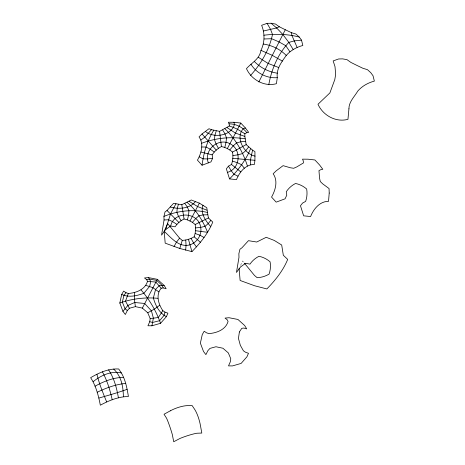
<?xml version="1.0" encoding="UTF-8"?>
<svg xmlns="http://www.w3.org/2000/svg" width="465" height="465" viewBox="0 0 465 465"><rect width="100%" height="100%" fill="white"/><g stroke="black" fill="none" stroke-linecap="round" stroke-linejoin="round"><path stroke-width="0.35" stroke-dasharray="2.33 1.74" d="M240.55 265.405L242.573 260.935L243.951 262.615"/><path stroke-width="0.7" d="M277.28 77.638C276.152 68.948 281.511 62.112 286.248 55.457C290.515 50.464 296.531 47.168 302.825 45.477L301.512 40.141L299.268 37.072L295.909 34.044L291.357 32.649L285.289 29.737L279.296 26.749L275.513 24.052L271.101 23.25L267.073 23.349L261.632 25.308C264.957 33.311 264.812 42.542 260.964 50.36C259.737 58.933 251.664 62.746 246.462 68.634C251.408 79.771 264.428 87.048 276.425 83.694L277.28 77.638C267.044 78.672 256.122 73.022 250.92 64.164M134.368 292.549L134.368 299.181L135.385 306.627L142.348 308.109L147.76 312.788L150.207 318.618L149.747 321.699L147.946 325.762L151.927 325.791L160.553 323.297L166.365 316.694L167.917 313.172L164.953 312.108L162.831 310.655C158.449 304.238 155.519 294.74 161.21 288.219L163.203 287.911L166.15 288.759L164.099 285.394L157.368 279.331L148.44 277.599L144.487 277.971L146.708 279.697L147.51 281.395C145.103 289.573 136.129 292.915 128.34 293.479L126.038 292.729L123.638 291.113L121.708 294.45L119.813 303.011L122.934 311.352L125.329 314.497L127.329 310.533L129.415 308.266L135.385 306.627M254.925 160.309L254.942 151.637L252.565 150.131L246.177 144.615L244.852 136.437L244.846 133.711L237.406 129.2L233.599 127.503L229.361 125.998L219.567 131.363L211.494 129.677L208.971 128.741L202.025 133.961L199.032 136.879C204.077 143.813 201.328 153.357 197.439 160.175L202.054 165.226L210.953 161.896L212.65 158.28L212.156 154.828C214.458 151.334 217.69 148.445 221.421 146.545C225.519 147.393 229.396 149.329 232.547 152.084C233.261 156.211 232.901 160.524 231.518 164.47L228.455 166.156L226.362 168.836L229.536 178.915L236.487 179.618C239.382 172.201 245.712 164.267 254.407 164.459L254.925 160.309L232.773 158.338M195.416 230.692L195.608 227.931L195.172 224.514C192.045 221.729 188.162 219.788 184.053 218.974C180.455 220.765 177.293 223.479 175.049 226.815L170.684 225.984L165.61 229.64L161.547 235.139L164.058 219.974L163.942 216.399L165.017 211.947L167.011 210.488L173.538 203.362L181.792 204.705L191.289 199.991L199.369 203.129L206.774 207.704L208.396 217.951L212.767 222.078C208.157 233.36 200.398 242.992 191.929 251.623L179.786 248.473L165.191 243.154L164.18 231.279L167.65 223.619L179.577 238.15L182.268 240.388C186.436 240.19 190.569 238.964 194.149 236.813L195.149 233.465L195.416 230.692L207.628 232.314C202.967 221.02 196.55 210.133 186.988 202.31M185.663 250.124L186.052 245.398L185.75 240.062M202.054 165.226C203.676 152.939 207.105 140.709 213.848 130.2M151.927 325.791L153.374 318.147L151.433 310.829L144.638 303.465L134.716 302.5L127.887 305.453L122.934 311.352M268.782 84.717C271.543 69.204 277.971 53.963 288.829 42.379L294.537 40.879L301.512 40.141M164.953 312.108L164.267 315.119L159.64 320.67L152.59 322.478L149.747 321.699M252.565 150.131L250.466 159.896L250.606 164.79M187.436 219.84L188.581 215.022L188.941 210.779L187.314 207.012L184.838 203.449M224.798 147.428L226.031 142.4L226.496 137.913L224.99 133.879L222.665 129.997M165.61 229.64L170.545 213.848L175.962 203.746M203.019 205.17C199.991 212.982 205.646 221.003 210.732 226.536M178.432 204.286L177.235 208.32L176.863 212.348L178.508 216.335L181.03 220.672M179.786 248.473L182.268 240.388M216.266 130.857L214.911 135.234L214.417 139.535L215.952 143.755L218.393 148.289M128.34 293.479L125.486 301.14L129.415 308.266M170.684 225.984C174.015 210.657 198.596 211.738 200.694 227.385C202.205 234.848 197.02 242.399 190.034 244.834C179.066 247.932 171.254 237.766 164.18 231.279M250.658 148.533C245.95 160.076 238.26 170.114 229.536 178.915M258.842 81.939L285.289 29.737M142.348 308.109L157.368 279.331M227.309 148.643L240.794 123.062L245.386 127.974L248.688 132.362L246.874 132.676L244.846 133.711M189.953 221.044L199.369 203.129M174.015 246.526L176.334 242.393L179.577 238.15M162.831 310.655L158.35 317.508L150.207 318.618M248.618 146.969L245.793 150.614L242.538 153.543L238.138 154.804L232.971 155.548M210.79 220.398L208.117 223.7L204.984 226.356L200.694 227.385L195.608 227.931M126.038 292.729L124.05 295.089L122.318 302.087L125.044 308.76L127.329 310.533M229.797 149.922L233.151 145.946L236.557 142.924L240.806 141.755L245.45 141.343M195.55 201.45C189.859 208.785 178.589 209.471 170.26 207.006M211.494 129.677L204.827 137.163L200.88 140.023M192.44 222.328L195.707 218.573L199.003 215.789L203.129 214.888L207.623 214.795M250.571 75.423C261.045 63.839 269.322 49.813 272.502 34.422L270.45 29.161L267.073 23.349M159.78 305.209L154.316 309.12L147.76 312.788M93.169 381.649C101.074 375.296 111.025 370.75 121.348 372.924C125.567 380.097 127.055 388.397 128.41 396.5C118.499 396.61 108.932 400.534 100.33 405.195C98.499 395.68 96.011 385.88 90.646 377.69C99.138 372.657 108.63 368.402 118.726 368.995L121.348 372.924M232.547 152.084L246.177 144.615M95.029 386.2C103.811 381.358 113.466 377.481 123.614 377.342M195.172 224.514L208.396 217.951M97.173 392.286C106.09 387.897 115.826 384.352 125.759 383.427M227.478 172.405C240.411 168.621 241.998 149.492 229.861 143.633C217.876 137.471 203.554 150.271 208.332 162.866M263.475 30.998L276.646 27.958L279.291 26.749M245.386 127.974L243.137 128.857C234.959 137.936 244.276 154.049 255.099 156.135M163.942 216.399C177.508 210.761 192.94 209.012 207.309 212.429M119.813 303.011C131.932 298.687 145.086 297.152 157.885 298.315M201.688 143.261C215.446 138.024 230.663 136.402 245.2 138.837M98.935 398.04C108.403 395.314 117.872 392.716 127.119 389.31M146.708 279.697L149.445 279.076L156.722 280.395L162.111 285.382L163.203 287.911M212.65 158.28L207.541 158.92L203.06 158.85L199.258 156.874M263.847 35.224C275.64 33.765 287.736 33.986 299.268 37.072M164.058 219.974L168.481 219.765L172.573 221.584L176.863 224.357M264.12 38.984L271.647 38.717L278.901 41.856L285.731 45.663L289.898 51.725M201.734 147.01L206.03 147.027L210.017 149.062L214.226 152.014M164.099 285.394L159.233 285.696L155.63 289.317L153.357 297.966C155.49 305.528 159.21 312.922 166.365 316.694M240.794 123.062L233.953 122.283L228.362 122.243L229.094 123.824L229.361 125.998M147.51 281.395L155.781 282.04L161.21 288.219M229.094 123.824C236.121 123.893 242.614 127.079 246.874 132.676M263.254 44.03C271.903 45.245 280.133 49.18 286.248 55.457M277.413 73.191C268.636 71.947 260.522 67.785 254.32 61.461M200.88 152.032L212.156 154.828M145.772 285.359L152.753 287.591L158.815 291.851M121.708 294.45C128.875 297.734 136.774 295.903 143.9 293.252L149.66 286.347L150.718 281.453L148.44 277.599M232.506 161.123L237.481 162.738L241.608 164.75L244.334 168.225M244.852 136.437L235.354 133.06L227.071 127.579M195.149 233.465L200.037 235.261L204.059 237.481M278.366 67.402L267.985 63.374L258.348 57.294M206.89 210.186L197.532 206.512L189.11 201.333M260.964 50.36L272.066 55.236L282.441 61.113M237.958 176.148L233.959 174.241L231.105 170.655L228.455 166.156M205.257 131.31C213.551 138.564 231.32 135.937 234.441 124.527L233.953 122.283M240.8 171.916L231.518 164.47M271.112 23.25L276.64 27.958M194.149 236.813L200.409 242.271M167.011 210.488L178.926 222.479M224.88 128.718C235.435 138.93 243.079 152.055 247.427 166.04M276.646 27.958L282.761 34.41L288.829 42.379L293.246 49.656M216.283 150.125L202.025 133.961M113.646 369.088C121.342 376.139 123.295 386.706 123.365 396.692M141.029 289.916C149.591 299.634 156.188 311.114 160.553 323.297M244.41 263.173L254.5 275.466L257.192 277.704C261.359 277.506 265.492 276.28 269.072 274.129C270.461 270.217 270.839 265.922 270.095 261.83C266.968 259.046 263.085 257.104 258.976 256.291C255.384 258.081 252.216 260.795 249.972 264.132L245.607 263.3L240.533 266.957L236.47 272.455L238.981 257.29L238.865 253.716L239.94 249.263L241.934 247.804L248.461 240.678L256.715 242.021L266.213 237.307L274.292 240.446L281.697 245.02L283.319 255.268L287.696 259.394C283.08 270.677 275.321 280.308 266.852 288.939L254.71 285.789L240.114 280.471L239.103 268.596M196.41 246.886L193.661 243.108L191.092 238.452M108.572 369.849C114.181 378.179 116.698 388.083 118.43 397.854M102.358 371.773C107.159 380.417 110.077 390.152 112.216 399.778M297.094 47.366L291.886 35.433L291.357 32.649M106.636 401.876C102.951 392.803 99.184 383.823 96.918 374.267M188.435 239.277L191.929 251.623M181.792 204.705L184.053 218.974M221.421 146.545L219.567 131.363M348.936 108.816L347.954 119.319C335.957 122.673 322.931 115.39 317.99 104.259L329.877 92.919L334.777 79.649L335.643 74.603L335.37 70.843L335.003 66.623L333.155 60.932L338.601 58.968L342.629 58.875L347.035 59.677L350.813 62.374L356.812 65.356L362.88 68.274L367.437 69.663L370.791 72.697L373.035 75.766L374.354 81.102C368.053 82.793 362.043 86.089 357.777 91.082C354.435 96.807 348.866 101.73 348.936 108.816M329.214 193.051L328.528 201.374C319.827 201.182 313.503 209.116 310.603 216.533L303.651 215.824L300.477 205.751L302.57 203.071L305.639 201.386C307.022 197.439 307.377 193.12 306.662 188.999C303.511 186.244 299.64 184.309 295.542 183.46C291.811 185.355 288.573 188.244 286.271 191.743L286.766 195.195L285.068 198.811L276.175 202.141L271.554 197.084C275.449 190.272 278.198 180.728 273.147 173.788L276.14 170.876L283.086 165.656L290.381 167.772L293.688 168.278L296.786 166.912L303.476 162.913L303.215 160.739L302.483 159.158L308.074 159.199L314.915 159.977L319.507 164.889L322.803 169.277L320.995 169.591L318.961 170.626L319.565 178.258L320.292 181.53L322.739 183.884L329.057 188.552L329.214 193.051M239.376 331.975L238.452 338.439L240.347 345.332L243.398 350.779L245.514 352.238L248.479 353.295L246.927 356.818L241.114 363.421L232.494 365.914L228.507 365.885L230.315 361.822L230.768 358.742L228.321 352.912L222.909 348.233L215.952 346.75L209.977 348.39L207.89 350.656L205.89 354.621L203.496 351.476L200.374 343.135L202.269 334.573L204.199 331.243L206.6 332.853L208.907 333.603C216.69 333.039 225.67 329.697 228.071 321.518L227.269 319.821L225.048 318.095L229.001 317.723L237.929 319.455L244.66 325.517L246.712 328.883L243.765 328.034L241.771 328.342L239.376 331.975M170.312 410.822L164.04 414.245L166.563 418.204A14.735 1.366 71.8 0 1 172.329 434.595L173.724 441.75L180.031 438.425A14.735 1.947 -18.6 0 1 196.759 433.246L201.804 433.055L200.508 425.864A14.735 3.708 73.8 0 0 194.742 409.473L192.115 405.55L187.04 405.643A14.735 4.295 -20.3 0 0 170.312 410.822"/></g></svg>
